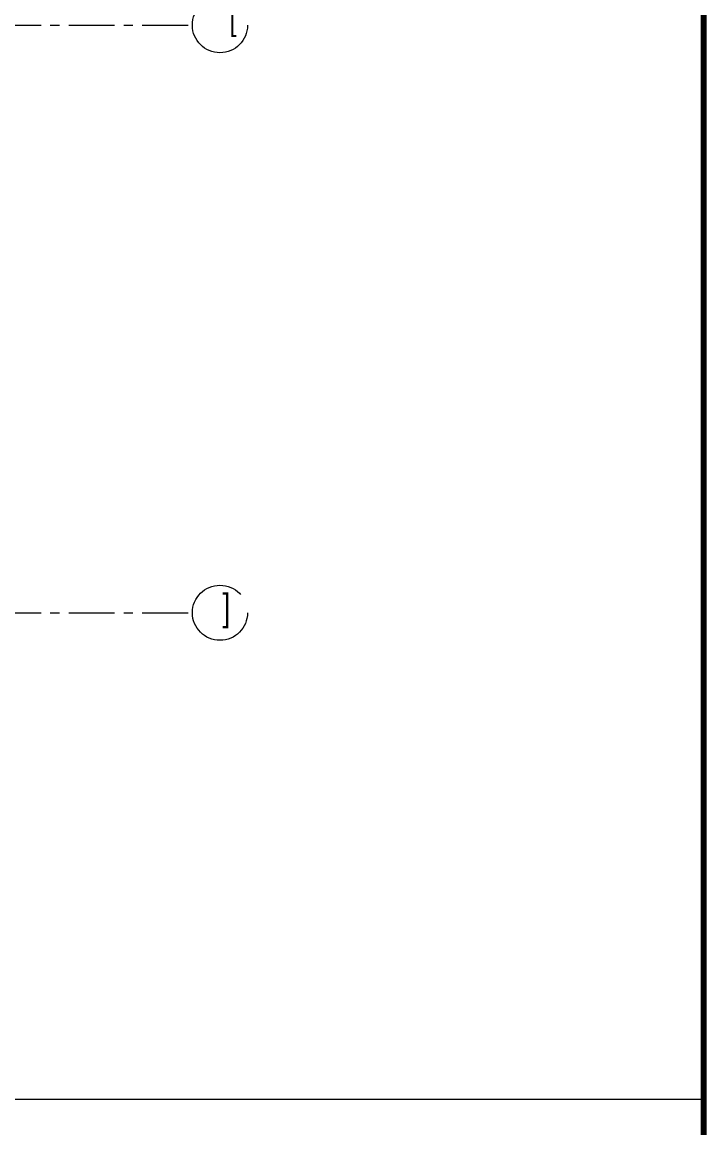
# Model space of a CAD drawing. Extents: x 800 to 995, y 398 to 804.
# Drawn here: x 915.35 to 926.49, y 605.25 to 623.32 of the extents above; entities that cross this region are included whole.
import ezdxf

# ---------------------------------------------------------------- set-up
doc = ezdxf.new("R2010")
doc.units = 0
doc.header["$MEASUREMENT"] = 0
doc.linetypes.add('CENTERX2', pattern=[4, 2.5, -0.5, 0.5, -0.5])
for name, color, linetype, lineweight in [('axis', 1, 'CENTERX2', 5), ('txt in circle', 11, 'CONTINUOUS', 13), ('UG-BORDER', 20, 'CONTINUOUS', 80)]:
    doc.layers.add(name, color=color, linetype=linetype, lineweight=lineweight)
doc.styles.add('SOSA2', font='SOSA.shx', dxfattribs={"width": 0.8})

msp = doc.modelspace()

# ---------------------------------------------------------------- linework, layer by layer
at = {"layer": 'axis', "color": 0, "ltscale": 0.3}
for p, q in [((914.908, 623.266), (918.13, 623.266)), ((914.908, 613.666), (918.13, 613.666))]:
    msp.add_line(p, q, dxfattribs=at)
at = {"layer": 'axis', "color": 0}
for centre in [(918.58, 623.266), (918.58, 613.666)]:
    msp.add_circle(centre, 0.45, dxfattribs=at)
at = {"layer": 'UG-BORDER'}
msp.add_line((926.487, 570.664), (926.487, 640.057), dxfattribs=at)
at = {"layer": 'UG-BORDER', "color": 14, "lineweight": 20}
msp.add_line((926.487, 605.714), (848.151, 605.714), dxfattribs=at)

# ---------------------------------------------------------------- texts
at = {"layer": 'txt in circle', "color": 0, "ltscale": 0.01, "attachment_point": 5, "style": 'SOSA2'}
for s, insert, char_height in [('[', (918.792, 623.326), 0.392), (']', (918.686, 613.694), 0.435)]:
    msp.add_mtext(s, dxfattribs=dict(at, insert=insert, char_height=char_height))

doc.saveas('drawing.dxf')
